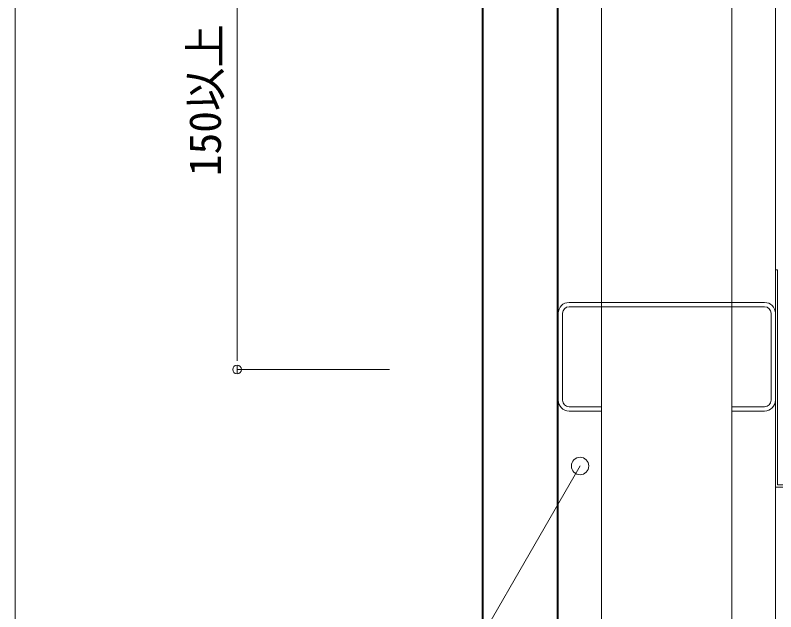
# Model space of a CAD drawing. Units: millimetres, scale not verified. Extents: x -1380 to 1380, y -955 to 955.
# Drawn here: x -900 to -549.8, y -202.4 to 72.1 of the extents above; entities that cross this region are included whole.
import ezdxf
from ezdxf.enums import TextEntityAlignment as Align

# ---------------------------------------------------------------- set-up
doc = ezdxf.new("R2010")
doc.units = ezdxf.units.MM
doc.header["$LTSCALE"] = 3
for name, color, linetype, lineweight in [('0-0_0', 7, 'Continuous', 18), ('0-2_MOJI', 7, 'Continuous', 18), ('0-4_KANAMONO', 5, 'Continuous', 18), ('0-7_dannnetu', 6, 'Continuous', 18), ('0-8_bo-do', 3, 'Continuous', 18), ('0-B_SUNPO', 7, 'Continuous', 18), ('0-C_doubuti', 5, 'Continuous', 18)]:
    doc.layers.add(name, color=color, linetype=linetype, lineweight=lineweight)
doc.styles.add('ＭＳ ゴシック', font='')
doc.styles.get('ＭＳ ゴシック').set_extended_font_data('MS Gothic')

# ---------------------------------------------------------------- blocks, each defined once
blk = doc.blocks.new('_DOT')
at = {"layer": '0-0_0'}
for p, q in [((-0.5, 0), (-1, 0)), ((0.25, 0), (-0.25, 0))]:
    blk.add_line(p, q, dxfattribs=at)
blk.add_circle((0, 0), 0.25, dxfattribs=at)

msp = doc.modelspace()

# ---------------------------------------------------------------- linework, layer by layer
at = {"layer": '0-0_0'}
msp.add_lwpolyline([(-900.016, -660.04), (899.988, -660.04), (899.988, 539.96), (-900.016, 539.96)], close=True, dxfattribs=at)
at = {"layer": '0-2_MOJI'}
msp.add_lwpolyline([(-758.377, -253.051), (-707.939, -253.051), (-639.952, -135.295)], dxfattribs=at)
msp.add_circle((-639.952, -135.295), 4, dxfattribs=at)
at = {"layer": '0-4_KANAMONO'}
msp.add_lwpolyline([(-450.016, -145.04), (-550.016, -145.04), (-550.016, -45.04), (-549.016, -45.04), (-549.016, -144.04), (-450.016, -144.04)], close=True, dxfattribs=at)
at = {"layer": '0-7_dannnetu'}
msp.add_line((-550.016, -45.04), (-550.016, 174.96), dxfattribs=at)
at = {"layer": '0-8_bo-do'}
for p, q in [((-650.516, 172.96), (-650.516, -413.54)), ((-650.016, -413.54), (-650.016, 172.96)), ((-685.016, 127.96), (-685.016, -457.54)), ((-684.516, -457.54), (-684.516, 127.96))]:
    msp.add_line(p, q, dxfattribs=at)
at = {"layer": '0-B_SUNPO'}
for p, q in [((-797.894, 149.109), (-797.894, -82.891)), ((-727.672, -90.891), (-797.894, -90.891))]:
    msp.add_line(p, q, dxfattribs=at)
at = {"layer": '0-C_doubuti'}
for p, q in [((-650.016, 94.96), (-650.016, -660.04)), ((-550.016, 94.96), (-550.016, -660.04)), ((-630.016, 89.96), (-630.016, -660.04)), ((-570.016, 89.96), (-570.016, -660.04)), ((-645.016, -60.04), (-555.016, -60.04)), ((-555.016, -62.04), (-645.016, -62.04)), ((-650.016, -105.04), (-650.016, -65.04)), ((-648.016, -65.04), (-648.016, -105.04)), ((-552.016, -105.04), (-552.016, -65.04)), ((-550.016, -65.04), (-550.016, -105.04)), ((-630.016, -110.04), (-645.016, -110.04))]:
    msp.add_line(p, q, dxfattribs=at)
for points in [[(-645.016, -108.04), (-630.016, -108.04), (-630.016, -110.04)], [(-555.016, -110.04), (-570.016, -110.04), (-570.016, -108.04), (-555.016, -108.04)]]:
    msp.add_lwpolyline(points, dxfattribs=at)
for centre, radius, start, end in [((-645.016, -65.04), 5, 90, 180), ((-645.016, -65.04), 3, 90, 180), ((-555.016, -65.04), 5, 0, 90), ((-555.016, -65.04), 3, 0, 90), ((-645.016, -105.04), 5, 180, 270), ((-645.016, -105.04), 3, 180, 270), ((-555.016, -105.04), 5, 270, 0), ((-555.016, -105.04), 3, 270, 0)]:
    msp.add_arc(centre, radius, start, end, dxfattribs=at)

# ---------------------------------------------------------------- block references
at = {"layer": '0-B_SUNPO', "xscale": 8, "yscale": 8, "rotation": 270}
msp.add_blockref('_DOT', (-797.894, -90.891), dxfattribs=at)

# ---------------------------------------------------------------- texts
at = {"layer": '0-B_SUNPO', "style": 'ＭＳ ゴシック'}
msp.add_text('150以上', height=14.66, rotation=90, dxfattribs=at).set_placement((-800.909, -1.891), align=Align.BOTTOM_LEFT)

doc.saveas('drawing.dxf')
